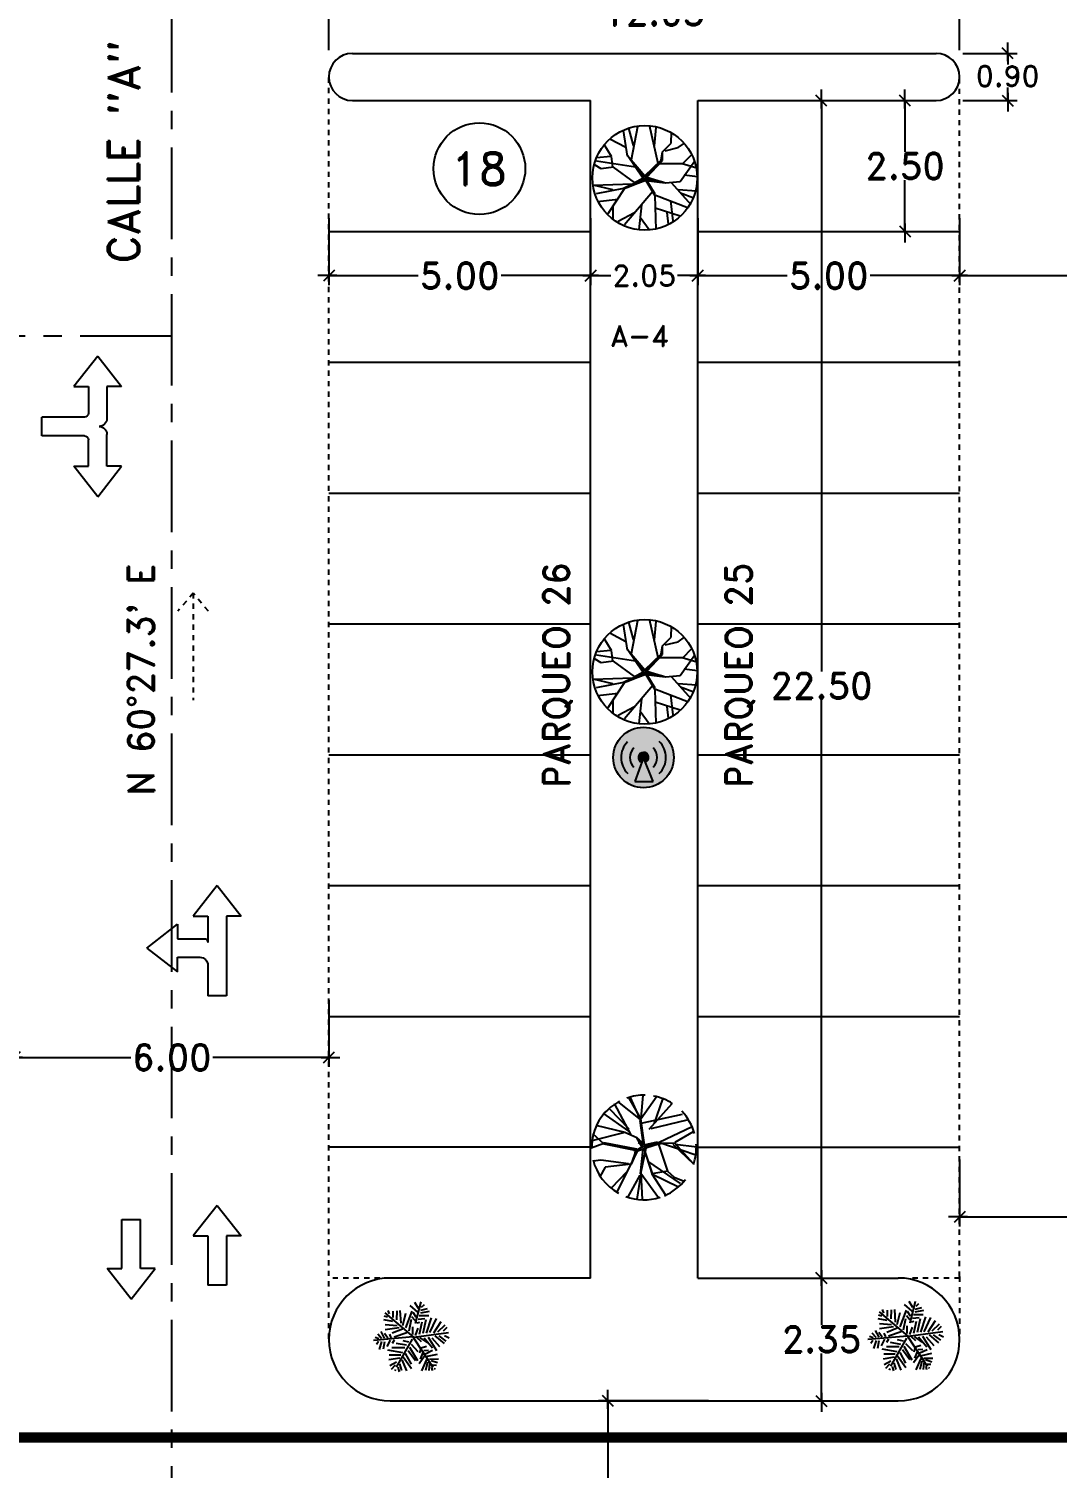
# Model space of a CAD drawing. Header units: millimetres. Extents: x 1590 to 1932, y -48 to 167.
# Drawn here: x 1655 to 1674.65, y -1.97 to 25.54 of the extents above; entities that cross this region are included whole.
import ezdxf
from ezdxf.enums import TextEntityAlignment as Align

# ---------------------------------------------------------------- set-up
doc = ezdxf.new("R2010")
doc.units = ezdxf.units.MM
doc.header["$LTSCALE"] = 0.1
doc.header["$MEASUREMENT"] = 0
doc.header["$PDMODE"] = 35
doc.header["$PDSIZE"] = 0.75
doc.linetypes.add('CENTERX2', pattern=[4, 2.5, -0.5, 0.5, -0.5])
doc.linetypes.add('DASHED', pattern=[0.75, 0.5, -0.25])
doc.layers.get('0').update_dxf_attribs({"linetype": 'CONTINUOUS'})
doc.layers.get('DEFPOINTS').update_dxf_attribs({"linetype": 'CONTINUOUS'})
for name, color, linetype in [('_KTI_CONTROL', 7, 'CONTINUOUS'), ('A-FURN-PLNT', 1, 'CONTINUOUS'), ('ACCESSP01', 7, 'CONTINUOUS'), ('ACCESSP02', 7, 'CONTINUOUS'), ('CableadoSWACCESO', 26, 'CONTINUOUS'), ('CALLES', 3, 'CONTINUOUS'), ('CUADRO1', 3, 'CONTINUOUS'), ('L-SITE-TREE', 6, 'CONTINUOUS'), ('P-FIXT', 1, 'CONTINUOUS'), ('PARED', 4, 'CONTINUOUS'), ('PAREDES', 3, 'CONTINUOUS'), ('TEXT', 3, 'CONTINUOUS')]:
    doc.layers.add(name, color=color, linetype=linetype)
doc.styles.add('ATT', font='txt')
doc.styles.add('ROMAND', font='romand.shx')
doc.dimstyles.new('URBA', dxfattribs={"dimtxt": 20, "dimasz": 0.5, "dimexe": 1.25, "dimexo": 0.63, "dimgap": 0.63, "dimtad": 0, "dimtih": 1, "dimtoh": 1, "dimzin": 1, "dimdsep": 46, "dimtxsty": 'ROMAND', "dimcen": 2.5, "dimclrd": 1, "dimclre": 1, "dimclrt": 3, "dimadec": 0, "dimazin": 0, "dimtfac": 1, "dimtmove": 0, "dimatfit": 3, "dimfxl": 1, "dimtvp": 1, "dimtolj": 1, "dimtzin": 1, "dimarcsym": 0})

# ---------------------------------------------------------------- blocks, each defined once
blk = doc.blocks.new('02PTRX01')
at = {"color": 0, "linetype": 'ByBlock'}
for p, q in [((-0.123, 0.12), (-0.282, 0.42)), ((-0.034, 0.268), (-0.249, 0.441)), ((-0.031, 0.277), (-0.143, 0.473)), ((-0.04, 0.281), (-0.131, 0.484)), ((-0.03, 0.275), (0.122, 0.489)), ((-0.027, 0.285), (-0.007, 0.496)), ((0.048, 0.174), (0.269, 0.422)), ((0.101, 0.234), (0.179, 0.461)), ((-0.145, 0.157), (-0.39, 0.327)), ((-0.143, 0.175), (-0.331, 0.368)), ((0.004, 0.027), (-0.03, 0.275)), ((-0.026, 0.234), (0.369, 0.317)), ((-0.183, 0.142), (-0.499, 0.063)), ((-0.181, 0.143), (-0.458, 0.211)), ((-0.069, 0.094), (-0.183, 0.142)), ((-0.006, 0.026), (-0.038, 0.259)), ((0.067, 0.181), (0.413, 0.263)), ((0.145, 0.051), (0.459, 0.201)), ((0.296, 0.051), (0.474, 0.152)), ((-0.383, 0.038), (-0.505, -0.005)), ((-0.381, 0.033), (-0.489, 0.132)), ((-0.068, -0.016), (-0.383, 0.044)), ((-0.08, -0.028), (-0.381, 0.033)), ((-0.019, 0.002), (-0.077, -0.027)), ((-0.019, 0.002), (-0.069, 0.094)), ((0.004, 0.027), (-0.066, 0.093)), ((-0.052, 0.08), (-0.005, 0.002)), ((-0.002, 0.021), (-0.052, 0.08)), ((-0.003, 0.005), (-0.052, 0.049)), ((0.164, 0.039), (-0.003, 0.005)), ((0.127, 0.052), (-0.002, 0.021)), ((0.003, -0.008), (0.018, 0.008)), ((0.004, 0.027), (0.145, 0.051)), ((0.14, 0.032), (0.016, -0.007)), ((0.018, 0.008), (0.164, 0.039)), ((0.14, 0.032), (0.225, -0.226)), ((0.15, 0.044), (0.293, 0.042)), ((0.152, 0.048), (0.486, -0.068)), ((0.275, 0.032), (0.474, -0.155)), ((0.474, -0.155), (0.293, 0.042)), ((0.297, 0.031), (0.506, 0.007)), ((-0.413, -0.12), (-0.485, -0.131)), ((-0.149, -0.157), (-0.413, -0.12)), ((-0.064, -0.036), (-0.262, -0.432)), ((-0.077, -0.027), (-0.123, -0.158)), ((-0.07, -0.037), (-0.123, -0.158)), ((-0.095, -0.043), (-0.003, -0.008)), ((-0.009, -0.016), (-0.07, -0.037)), ((0.016, -0.007), (-0.032, -0.251)), ((-0.032, -0.251), (-0.009, -0.016)), ((-0.003, -0.008), (0.08, -0.257)), ((0.08, -0.257), (0.003, -0.008)), ((0.033, -0.132), (0.346, -0.345)), ((-0.372, -0.188), (-0.421, -0.28)), ((-0.123, -0.158), (-0.372, -0.188)), ((-0.166, -0.235), (-0.309, -0.386)), ((-0.041, -0.265), (-0.155, -0.47)), ((-0.034, -0.27), (-0.069, -0.494)), ((-0.03, -0.245), (0.137, -0.477)), ((-0.03, -0.247), (-0.016, -0.496)), ((0.228, -0.227), (0.074, -0.253)), ((0.074, -0.253), (0.21, -0.457)), ((0.08, -0.256), (0.331, -0.376)), ((0.225, -0.226), (0.287, -0.283)), ((0.287, -0.283), (0.375, -0.318))]:
    blk.add_line(p, q, dxfattribs=at)
for start, end in [(117.8667, 180.7636), (88.6766, 109.1318), (56.9006, 79.3688), (15.425, 43.7388), (340.9435, 3.7139), (193.5797, 240.7292), (292.8624, 322.3567), (249.5801, 287.9773)]:
    blk.add_arc((0, 0), 0.5, start, end, dxfattribs=at)
blk = doc.blocks.new('02PTRX02')
at = {"color": 0, "linetype": 'ByBlock'}
for p, q in [((-0.165, 0.209), (-0.203, 0.453)), ((-0.109, 0.31), (-0.154, 0.474)), ((-0.126, 0.175), (-0.067, 0.491)), ((0.126, 0.138), (0.045, 0.503)), ((0.091, 0.306), (0.108, 0.482)), ((0.252, 0.332), (0.256, 0.436)), ((-0.319, 0.205), (-0.389, 0.318)), ((-0.182, 0.289), (-0.333, 0.369)), ((0.168, 0.249), (0.252, 0.332)), ((0.193, 0.26), (0.319, 0.289)), ((0.319, 0.289), (0.378, 0.331)), ((-0.326, 0.205), (-0.462, 0.192)), ((-0.088, 0.104), (-0.462, 0.159)), ((-0.305, 0.104), (-0.319, 0.205)), ((-0.018, -0.001), (-0.165, 0.213)), ((-0.165, 0.213), (0.001, 0.019)), ((-0.116, 0.148), (-0.006, 0.006)), ((-0.001, 0.009), (-0.116, 0.148)), ((0.151, 0.157), (-0.001, 0.009)), ((0.001, 0.019), (0.157, 0.171)), ((0.005, 0), (0.151, 0.157)), ((0.018, 0.007), (0.168, 0.165)), ((0.143, 0.138), (0.357, 0.138)), ((0.157, 0.171), (0.168, 0.249)), ((0.168, 0.165), (0.168, 0.249)), ((0.336, -0.035), (0.476, 0.163)), ((0.357, 0.138), (0.497, 0.096)), ((0.361, 0.133), (0.452, 0.226)), ((-0.417, 0.087), (-0.476, 0.121)), ((-0.301, 0.104), (-0.417, 0.087)), ((-0.098, -0.045), (-0.301, 0.104)), ((-0.006, 0.006), (-0.013, -0.015)), ((0.018, 0.007), (0.196, -0.047)), ((0.375, 0.028), (0.504, 0.012)), ((-0.494, -0.068), (-0.119, -0.057)), ((-0.305, -0.115), (-0.494, -0.068)), ((-0.203, -0.102), (-0.466, -0.152)), ((-0.195, -0.102), (-0.354, -0.342)), ((-0.203, -0.098), (-0.119, -0.057)), ((0.008, -0.026), (-0.195, -0.102)), ((0.073, -0.134), (-0.193, -0.447)), ((-0.179, -0.095), (0.011, -0.018)), ((-0.116, -0.063), (0.005, -0.003)), ((-0.013, -0.015), (-0.116, -0.063)), ((-0.098, -0.045), (-0.018, -0.001)), ((0.174, -0.042), (0.005, 0)), ((0.005, -0.003), (0.068, -0.021)), ((0.008, -0.026), (0.193, -0.047)), ((0.008, -0.026), (0.094, -0.169)), ((0.011, -0.018), (0.174, -0.042)), ((0.017, -0.021), (0.094, -0.152)), ((0.196, -0.047), (0.336, -0.035)), ((0.256, -0.047), (0.438, -0.253)), ((0.319, -0.11), (0.494, -0.123)), ((-0.256, -0.207), (-0.452, -0.228)), ((-0.305, -0.27), (-0.305, -0.392)), ((-0.033, -0.258), (-0.056, -0.497)), ((0.094, -0.161), (0.417, -0.287)), ((0.094, -0.169), (0.105, -0.493)), ((0.245, -0.22), (0.266, -0.409)), ((0.34, -0.144), (0.459, -0.186)), ((-0.098, -0.333), (-0.256, -0.417)), ((-0.044, -0.376), (0.042, -0.493)), ((0.098, -0.287), (0.336, -0.363)), ((0.21, -0.329), (0.224, -0.442))]:
    blk.add_line(p, q, dxfattribs=at)
blk.add_circle((0, 0), 0.5, dxfattribs=at)
blk = doc.blocks.new('UTP1$0$DIMBLOCK')
at = {"color": 1}
blk.add_line((-7.5, 0), (10.5, 0), dxfattribs=at)
at = {"color": 4}
blk.add_line((-5.25, -5.25), (5.25, 5.25), dxfattribs=at)
blk = doc.blocks.new('*D70')
at = {"color": 1, "linetype": 'Continuous', "lineweight": -2, "transparency": 16777216}
for p, q in [((1670.76, 24.165), (1671.92, 24.165)), ((1671.74, 24.145), (1671.74, 23.185)), ((1671.74, 21.685), (1671.74, 22.645)), ((1670.76, 21.665), (1671.92, 21.665))]:
    blk.add_line(p, q, dxfattribs=at)
at = {"layer": 'DEFPOINTS', "color": 0, "linetype": 'Continuous', "transparency": 16777216}
for p in [(1670.697, 24.165), (1671.74, 24.165), (1670.697, 21.665)]:
    blk.add_point(p, dxfattribs=at)
at = {"color": 1, "linetype": 'Continuous', "lineweight": -2, "transparency": 16777216, "xscale": 0.02, "yscale": 0.02, "zscale": 0.02}
for p, rotation in [((1671.74, 24.165), 90), ((1671.74, 21.665), 270)]:
    blk.add_blockref('UTP1$0$DIMBLOCK', p, dxfattribs=dict(at, rotation=rotation))
at = {"color": 3, "linetype": 'Continuous', "transparency": 16777216, "insert": (1671.74, 22.915), "char_height": 0.5, "attachment_point": 5, "style": 'ROMAND'}
blk.add_mtext('\\A1;2.50', dxfattribs=at)
blk = doc.blocks.new('*D71')
at = {"color": 1, "linetype": 'Continuous', "lineweight": -2, "transparency": 16777216}
for p, q in [((1672.783, 21.914), (1672.783, 20.639)), ((1678.783, 21.914), (1678.783, 20.639)), ((1672.803, 20.819), (1675.001, 20.819)), ((1678.763, 20.819), (1676.565, 20.819))]:
    blk.add_line(p, q, dxfattribs=at)
at = {"layer": 'DEFPOINTS', "color": 0, "linetype": 'Continuous', "transparency": 16777216}
for p in [(1672.783, 21.977), (1678.783, 21.977), (1672.783, 20.819)]:
    blk.add_point(p, dxfattribs=at)
at = {"color": 1, "linetype": 'Continuous', "lineweight": -2, "transparency": 16777216, "xscale": 0.02, "yscale": 0.02, "zscale": 0.02, "rotation": 180}
blk.add_blockref('UTP1$0$DIMBLOCK', (1672.783, 20.819), dxfattribs=at)
at = {"color": 1, "linetype": 'Continuous', "lineweight": -2, "transparency": 16777216, "xscale": 0.02, "yscale": 0.02, "zscale": 0.02}
blk.add_blockref('UTP1$0$DIMBLOCK', (1678.783, 20.819), dxfattribs=at)
at = {"color": 3, "linetype": 'Continuous', "transparency": 16777216, "insert": (1675.783, 20.819), "char_height": 0.5, "attachment_point": 5, "style": 'ROMAND'}
blk.add_mtext('\\A1;6.00', dxfattribs=at)
blk = doc.blocks.new('*D68')
at = {"color": 1, "linetype": 'Continuous', "lineweight": -2, "transparency": 16777216}
for p, q in [((1660.736, 21.914), (1660.736, 20.639)), ((1665.736, 21.914), (1665.736, 20.639)), ((1660.756, 20.819), (1662.442, 20.819)), ((1665.716, 20.819), (1664.03, 20.819))]:
    blk.add_line(p, q, dxfattribs=at)
at = {"layer": 'DEFPOINTS', "color": 0, "linetype": 'Continuous', "transparency": 16777216}
for p in [(1660.736, 21.977), (1665.736, 21.977), (1660.736, 20.819)]:
    blk.add_point(p, dxfattribs=at)
at = {"color": 1, "linetype": 'Continuous', "lineweight": -2, "transparency": 16777216, "xscale": 0.02, "yscale": 0.02, "zscale": 0.02, "rotation": 180}
blk.add_blockref('UTP1$0$DIMBLOCK', (1660.736, 20.819), dxfattribs=at)
at = {"color": 1, "linetype": 'Continuous', "lineweight": -2, "transparency": 16777216, "xscale": 0.02, "yscale": 0.02, "zscale": 0.02}
blk.add_blockref('UTP1$0$DIMBLOCK', (1665.736, 20.819), dxfattribs=at)
at = {"color": 3, "linetype": 'Continuous', "transparency": 16777216, "insert": (1663.236, 20.819), "char_height": 0.5, "attachment_point": 5, "style": 'ROMAND'}
blk.add_mtext('\\A1;5.00', dxfattribs=at)
blk = doc.blocks.new('*D69')
at = {"color": 1, "linetype": 'Continuous', "transparency": 16777216}
for p, q in [((1665.736, 21.914), (1665.736, 20.639)), ((1667.783, 21.914), (1667.783, 20.639)), ((1665.756, 20.819), (1666.12, 20.819)), ((1667.763, 20.819), (1667.398, 20.819))]:
    blk.add_line(p, q, dxfattribs=at)
at = {"layer": 'DEFPOINTS', "color": 0, "linetype": 'Continuous', "transparency": 16777216}
for p in [(1665.736, 21.977), (1667.783, 21.977), (1667.783, 20.819)]:
    blk.add_point(p, dxfattribs=at)
at = {"color": 1, "linetype": 'Continuous', "transparency": 16777216, "xscale": 0.02, "yscale": 0.02, "zscale": 0.02, "rotation": 180}
blk.add_blockref('UTP1$0$DIMBLOCK', (1665.736, 20.819), dxfattribs=at)
at = {"color": 1, "linetype": 'Continuous', "transparency": 16777216, "xscale": 0.02, "yscale": 0.02, "zscale": 0.02}
blk.add_blockref('UTP1$0$DIMBLOCK', (1667.783, 20.819), dxfattribs=at)
at = {"color": 2, "linetype": 'Continuous', "transparency": 16777216, "insert": (1666.759, 20.819), "char_height": 0.4, "attachment_point": 5, "style": 'ROMAND'}
blk.add_mtext('\\A1;2.05', dxfattribs=at)
blk = doc.blocks.new('*D67')
at = {"color": 1, "linetype": 'Continuous', "lineweight": -2, "transparency": 16777216}
for p, q in [((1667.783, 21.914), (1667.783, 20.639)), ((1672.783, 21.914), (1672.783, 20.639)), ((1667.803, 20.819), (1669.489, 20.819)), ((1672.763, 20.819), (1671.077, 20.819))]:
    blk.add_line(p, q, dxfattribs=at)
at = {"layer": 'DEFPOINTS', "color": 0, "linetype": 'Continuous', "transparency": 16777216}
for p in [(1667.783, 21.977), (1672.783, 21.977), (1667.783, 20.819)]:
    blk.add_point(p, dxfattribs=at)
at = {"color": 1, "linetype": 'Continuous', "lineweight": -2, "transparency": 16777216, "xscale": 0.02, "yscale": 0.02, "zscale": 0.02, "rotation": 180}
blk.add_blockref('UTP1$0$DIMBLOCK', (1667.783, 20.819), dxfattribs=at)
at = {"color": 1, "linetype": 'Continuous', "lineweight": -2, "transparency": 16777216, "xscale": 0.02, "yscale": 0.02, "zscale": 0.02}
blk.add_blockref('UTP1$0$DIMBLOCK', (1672.783, 20.819), dxfattribs=at)
at = {"color": 3, "linetype": 'Continuous', "transparency": 16777216, "insert": (1670.283, 20.819), "char_height": 0.5, "attachment_point": 5, "style": 'ROMAND'}
blk.add_mtext('\\A1;5.00', dxfattribs=at)
blk = doc.blocks.new('12PPLT13')
at = {"color": 0, "linetype": 'ByBlock'}
for p, q in [((-0.313, 0.348), (-0.334, 0.395)), ((-0.154, 0.223), (-0.166, 0.397)), ((0.072, 0.374), (-0.032, 0.463)), ((0.082, 0.423), (0.032, 0.506)), ((0.043, 0.216), (0.118, 0.512)), ((0.114, 0.402), (0.206, 0.423)), ((0.125, 0.441), (0.165, 0.477)), ((-0.269, 0.244), (-0.391, 0.267)), ((-0.34, 0.304), (-0.387, 0.319)), ((-0.209, 0.188), (-0.374, 0.2)), ((0.018, 0.032), (-0.372, 0.365)), ((-0.264, 0.301), (-0.264, 0.385)), ((-0.213, 0.267), (-0.209, 0.393)), ((-0.13, 0.192), (-0.091, 0.357)), ((-0.091, 0.16), (-0.004, 0.385)), ((-0.044, 0.117), (-0.012, 0.275)), ((0.039, 0.256), (-0.007, 0.309)), ((0.05, 0.305), (0.011, 0.37)), ((0.064, 0.226), (0.1, 0.238)), ((0.078, 0.277), (0.167, 0.287)), ((0.092, 0.327), (0.224, 0.327)), ((0.095, 0.074), (0.13, 0.239)), ((0.114, 0.362), (0.232, 0.388)), ((0.145, 0.085), (0.185, 0.271)), ((0.189, 0.085), (0.26, 0.294)), ((0.236, 0.093), (0.327, 0.286)), ((0.292, 0.089), (0.393, 0.247)), ((0.346, 0.104), (0.445, 0.2)), ((0.007, 0.034), (-0.532, -0.012)), ((-0.461, 0.009), (-0.508, 0.027)), ((-0.421, 0.013), (-0.475, 0.073)), ((-0.38, 0.017), (-0.429, 0.11)), ((-0.335, 0.019), (-0.382, 0.08)), ((-0.181, 0.16), (-0.372, 0.13)), ((-0.289, 0.021), (-0.311, 0.073)), ((-0.134, 0.14), (-0.275, 0.084)), ((-0.079, 0.089), (-0.252, 0.031)), ((-0.006, 0.006), (-0.224, -0.376)), ((0.003, 0.07), (0.003, 0.172)), ((0.007, 0.034), (0.279, -0.377)), ((0.018, 0.032), (0.492, 0.097)), ((0.039, 0.054), (0.078, 0.153)), ((0.055, 0.031), (0.118, -0.029)), ((0.098, 0.026), (0.204, -0.048)), ((0.161, 0.022), (0.271, -0.115)), ((0.213, 0.031), (0.327, -0.151)), ((0.264, 0.022), (0.367, -0.096)), ((0.303, 0.05), (0.433, -0.057)), ((0.361, 0.05), (0.457, -0.021)), ((0.421, 0.117), (0.472, 0.168)), ((0.436, 0.054), (0.5, 0.022)), ((-0.464, -0.026), (-0.49, -0.07)), ((-0.421, -0.026), (-0.454, -0.137)), ((-0.382, -0.03), (-0.4, -0.134)), ((-0.306, -0.009), (-0.35, -0.098)), ((-0.13, -0.183), (-0.335, -0.147)), ((-0.106, -0.115), (-0.28, -0.115)), ((-0.252, -0.011), (-0.278, -0.054)), ((-0.083, -0.08), (-0.224, -0.053)), ((-0.048, -0.037), (-0.126, -0.017)), ((-0.098, -0.19), (-0.02, -0.336)), ((-0.059, -0.151), (0.039, -0.286)), ((-0.04, -0.104), (0.067, -0.289)), ((-0.019, -0.066), (0.075, -0.164)), ((0.109, -0.131), (0.095, -0.185)), ((0.139, -0.18), (0.104, -0.269)), ((0.12, -0.114), (0.189, -0.092)), ((0.153, -0.15), (0.217, -0.147)), ((0.178, -0.194), (0.275, -0.148)), ((-0.173, -0.254), (-0.323, -0.28)), ((-0.158, -0.214), (-0.316, -0.214)), ((-0.217, -0.308), (-0.308, -0.359)), ((-0.237, -0.352), (-0.292, -0.411)), ((-0.201, -0.38), (-0.181, -0.443)), ((-0.177, -0.333), (-0.151, -0.423)), ((-0.145, -0.277), (-0.083, -0.43)), ((-0.126, -0.237), (-0.012, -0.395)), ((0.165, -0.23), (0.092, -0.334)), ((0.189, -0.273), (0.121, -0.427)), ((0.206, -0.308), (0.178, -0.423)), ((0.206, -0.23), (0.342, -0.202)), ((0.232, -0.33), (0.222, -0.423)), ((0.232, -0.269), (0.356, -0.266)), ((0.253, -0.287), (0.342, -0.316)), ((0.261, -0.377), (0.267, -0.423)), ((0.275, -0.348), (0.328, -0.352)), ((-0.233, -0.408), (-0.241, -0.43)), ((0.293, -0.395), (0.311, -0.401))]:
    blk.add_line(p, q, dxfattribs=at)
at = {"color": 0, "linetype": 'ByBlock', "style": 'ATT'}
for tag, p, flags in [('ITEM', (-1, -3.25), 3), ('ROOM_NUMBER', (-1, -4.583), 1)]:
    blk.add_attdef(tag, p, '', height=1, dxfattribs=dict(at, flags=flags))
blk = doc.blocks.new('*D92')
at = {"color": 1, "linetype": 'Continuous', "transparency": 16777216}
for p, q in [((1672.846, 25.065), (1673.882, 25.065)), ((1673.702, 25.045), (1673.702, 24.851)), ((1673.702, 24.185), (1673.702, 24.411)), ((1672.846, 24.165), (1673.882, 24.165))]:
    blk.add_line(p, q, dxfattribs=at)
at = {"layer": 'DEFPOINTS', "color": 0, "linetype": 'Continuous', "transparency": 16777216}
for p in [(1672.783, 25.065), (1673.702, 25.065), (1672.783, 24.165)]:
    blk.add_point(p, dxfattribs=at)
at = {"color": 1, "linetype": 'Continuous', "transparency": 16777216, "xscale": 0.02, "yscale": 0.02, "zscale": 0.02}
for p, rotation in [((1673.702, 25.065), 90), ((1673.702, 24.165), 270)]:
    blk.add_blockref('UTP1$0$DIMBLOCK', p, dxfattribs=dict(at, rotation=rotation))
at = {"color": 2, "linetype": 'Continuous', "transparency": 16777216, "insert": (1673.702, 24.631), "char_height": 0.4, "attachment_point": 5, "style": 'ROMAND'}
blk.add_mtext('\\A1;0.90', dxfattribs=at)
blk = doc.blocks.new('*D139')
at = {"layer": 'CALLES', "color": 1, "linetype": 'Continuous', "transparency": 16777216}
for p, q in [((1660.736, 25.128), (1660.736, 26.031)), ((1672.783, 25.128), (1672.783, 26.031)), ((1660.756, 25.851), (1665.952, 25.851)), ((1672.763, 25.851), (1667.944, 25.851))]:
    blk.add_line(p, q, dxfattribs=at)
at = {"layer": 'DEFPOINTS', "color": 0, "linetype": 'Continuous', "transparency": 16777216}
for p in [(1672.783, 25.851), (1660.736, 25.065), (1672.783, 25.065)]:
    blk.add_point(p, dxfattribs=at)
at = {"layer": 'CALLES', "color": 1, "linetype": 'Continuous', "transparency": 16777216, "xscale": 0.02, "yscale": 0.02, "zscale": 0.02, "rotation": 180}
blk.add_blockref('UTP1$0$DIMBLOCK', (1660.736, 25.851), dxfattribs=at)
at = {"layer": 'CALLES', "color": 1, "linetype": 'Continuous', "transparency": 16777216, "xscale": 0.02, "yscale": 0.02, "zscale": 0.02}
blk.add_blockref('UTP1$0$DIMBLOCK', (1672.783, 25.851), dxfattribs=at)
at = {"layer": 'CALLES', "color": 3, "linetype": 'Continuous', "transparency": 16777216, "insert": (1666.948, 25.851), "char_height": 0.5, "attachment_point": 5, "style": 'ROMAND'}
blk.add_mtext('\\A1;12.05', dxfattribs=at)
blk = doc.blocks.new('*D147')
at = {"layer": 'CALLES', "color": 1, "linetype": 'Continuous', "transparency": 16777216}
for p, q in [((1667.987, -0.682), (1665.886, -0.682)), ((1666.066, -0.702), (1666.066, -3.189)), ((1666.066, -6.662), (1666.066, -3.729)), ((1667.987, -6.682), (1665.886, -6.682))]:
    blk.add_line(p, q, dxfattribs=at)
at = {"layer": 'DEFPOINTS', "color": 0, "linetype": 'Continuous', "transparency": 16777216}
for p in [(1666.066, -0.682), (1668.05, -0.682), (1668.05, -6.682)]:
    blk.add_point(p, dxfattribs=at)
at = {"layer": 'CALLES', "color": 1, "linetype": 'Continuous', "transparency": 16777216, "xscale": 0.02, "yscale": 0.02, "zscale": 0.02}
for p, rotation in [((1666.066, -0.682), 90), ((1666.066, -6.682), 270)]:
    blk.add_blockref('UTP1$0$DIMBLOCK', p, dxfattribs=dict(at, rotation=rotation))
at = {"layer": 'CALLES', "color": 3, "linetype": 'Continuous', "transparency": 16777216, "insert": (1666.066, -3.459), "char_height": 0.5, "attachment_point": 5, "style": 'ROMAND'}
blk.add_mtext('\\A1;6.00', dxfattribs=at)
blk = doc.blocks.new('*D151')
at = {"layer": 'CALLES', "color": 1, "linetype": 'Continuous', "transparency": 16777216}
for p, q in [((1667.846, 1.665), (1670.325, 1.665)), ((1670.145, 1.645), (1670.145, 0.762)), ((1670.145, -0.662), (1670.145, 0.222)), ((1667.846, -0.682), (1670.325, -0.682))]:
    blk.add_line(p, q, dxfattribs=at)
at = {"layer": 'DEFPOINTS', "color": 0, "linetype": 'Continuous', "transparency": 16777216}
for p in [(1667.783, 1.665), (1667.783, -0.682), (1670.145, -0.682)]:
    blk.add_point(p, dxfattribs=at)
at = {"layer": 'CALLES', "color": 1, "linetype": 'Continuous', "transparency": 16777216, "xscale": 0.02, "yscale": 0.02, "zscale": 0.02}
for p, rotation in [((1670.145, 1.665), 90), ((1670.145, -0.682), 270)]:
    blk.add_blockref('UTP1$0$DIMBLOCK', p, dxfattribs=dict(at, rotation=rotation))
at = {"layer": 'CALLES', "color": 3, "linetype": 'Continuous', "transparency": 16777216, "insert": (1670.145, 0.492), "char_height": 0.5, "attachment_point": 5, "style": 'ROMAND'}
blk.add_mtext('\\A1;2.35', dxfattribs=at)
blk = doc.blocks.new('*D152')
at = {"layer": 'CALLES', "color": 1, "linetype": 'Continuous', "transparency": 16777216}
for p, q in [((1667.846, 24.165), (1670.325, 24.165)), ((1670.145, 24.145), (1670.145, 13.252)), ((1670.145, 1.685), (1670.145, 12.712)), ((1667.846, 1.665), (1670.325, 1.665))]:
    blk.add_line(p, q, dxfattribs=at)
at = {"layer": 'DEFPOINTS', "color": 0, "linetype": 'Continuous', "transparency": 16777216}
for p in [(1667.783, 24.165), (1667.783, 1.665), (1670.145, 1.665)]:
    blk.add_point(p, dxfattribs=at)
at = {"layer": 'CALLES', "color": 1, "linetype": 'Continuous', "transparency": 16777216, "xscale": 0.02, "yscale": 0.02, "zscale": 0.02}
for p, rotation in [((1670.145, 24.165), 90), ((1670.145, 1.665), 270)]:
    blk.add_blockref('UTP1$0$DIMBLOCK', p, dxfattribs=dict(at, rotation=rotation))
at = {"layer": 'CALLES', "color": 3, "linetype": 'Continuous', "transparency": 16777216, "insert": (1670.145, 12.982), "char_height": 0.5, "attachment_point": 5, "style": 'ROMAND'}
blk.add_mtext('\\A1;22.50', dxfattribs=at)
blk = doc.blocks.new('*D153')
at = {"color": 1, "linetype": 'Continuous', "lineweight": -2, "transparency": 16777216}
for p, q in [((1654.736, 6.974), (1654.736, 5.699)), ((1660.736, 6.974), (1660.736, 5.699)), ((1654.756, 5.879), (1656.954, 5.879)), ((1660.716, 5.879), (1658.518, 5.879))]:
    blk.add_line(p, q, dxfattribs=at)
at = {"layer": 'DEFPOINTS', "color": 0, "linetype": 'Continuous', "transparency": 16777216}
for p in [(1654.736, 7.036), (1660.736, 7.036), (1654.736, 5.879)]:
    blk.add_point(p, dxfattribs=at)
at = {"color": 1, "linetype": 'Continuous', "lineweight": -2, "transparency": 16777216, "xscale": 0.02, "yscale": 0.02, "zscale": 0.02, "rotation": 180}
blk.add_blockref('UTP1$0$DIMBLOCK', (1654.736, 5.879), dxfattribs=at)
at = {"color": 1, "linetype": 'Continuous', "lineweight": -2, "transparency": 16777216, "xscale": 0.02, "yscale": 0.02, "zscale": 0.02}
blk.add_blockref('UTP1$0$DIMBLOCK', (1660.736, 5.879), dxfattribs=at)
at = {"color": 3, "linetype": 'Continuous', "transparency": 16777216, "insert": (1657.736, 5.879), "char_height": 0.5, "attachment_point": 5, "style": 'ROMAND'}
blk.add_mtext('\\A1;6.00', dxfattribs=at)
blk = doc.blocks.new('*D156')
at = {"color": 1, "linetype": 'Continuous', "lineweight": -2, "transparency": 16777216}
for p, q in [((1672.783, 3.927), (1672.783, 2.652)), ((1678.783, 3.927), (1678.783, 2.652)), ((1672.803, 2.832), (1675.001, 2.832)), ((1678.763, 2.832), (1676.565, 2.832))]:
    blk.add_line(p, q, dxfattribs=at)
at = {"layer": 'DEFPOINTS', "color": 0, "linetype": 'Continuous', "transparency": 16777216}
for p in [(1672.783, 3.989), (1678.783, 3.989), (1672.783, 2.832)]:
    blk.add_point(p, dxfattribs=at)
at = {"color": 1, "linetype": 'Continuous', "lineweight": -2, "transparency": 16777216, "xscale": 0.02, "yscale": 0.02, "zscale": 0.02, "rotation": 180}
blk.add_blockref('UTP1$0$DIMBLOCK', (1672.783, 2.832), dxfattribs=at)
at = {"color": 1, "linetype": 'Continuous', "lineweight": -2, "transparency": 16777216, "xscale": 0.02, "yscale": 0.02, "zscale": 0.02}
blk.add_blockref('UTP1$0$DIMBLOCK', (1678.783, 2.832), dxfattribs=at)
at = {"color": 3, "linetype": 'Continuous', "transparency": 16777216, "insert": (1675.783, 2.832), "char_height": 0.5, "attachment_point": 5, "style": 'ROMAND'}
blk.add_mtext('\\A1;6.00', dxfattribs=at)
blk = doc.blocks.new('15PTOI01')
at = {"color": 0, "linetype": 'ByBlock'}
for p, q in [((0, -8.5), (0, 8.5)), ((2, 10.5), (6, 10.5)), ((8, 8.5), (8, -8.5)), ((9.5, 4.375), (9.5, -4.375)), ((11.25, 4.375), (9.5, 4.375)), ((6, -10.5), (2, -10.5)), ((11.25, -4.375), (9.5, -4.375))]:
    blk.add_line(p, q, dxfattribs=at)
for centre, radius, start, end in [((2, 8.5), 2, 90, 180), ((6, 8.5), 2, 0, 90), ((17.766404, -2.827313), 9.712715, 75.184599, 132.137709), ((13.6875, -12.03125), 19.717859, 49.950272, 70.559965), ((23.458333, 0), 4.229167, 313.602819, 46.397181), ((2, -8.5), 2, 180, 270), ((6, -8.5), 2, 270, 0), ((17.766404, 2.827313), 9.712715, 227.862291, 284.815401), ((13.6875, 12.03125), 19.717859, 289.440035, 310.049728)]:
    blk.add_arc(centre, radius, start, end, dxfattribs=at)
at = {"color": 0, "linetype": 'ByBlock', "style": 'ATT'}
for tag, p, flags in [('ITEM', (0, -23), 3), ('ROOM_NUMBER', (0, -32), 1)]:
    blk.add_attdef(tag, p, '', height=6, dxfattribs=dict(at, flags=flags))
blk = doc.blocks.new('ss1')
at = {"layer": '_KTI_CONTROL', "color": 1}
for points in [[(0.141, 0.122, 0), (0.141, 0.122, 0), (0.141, 0.122, 0), (0.141, 0.122, 0), (0.141, 0.122, 0)], [(0.141, 0.122, 0), (0.141, 0.122, 0), (0.141, 0.122, 0), (0.141, 0.122, 0), (0.141, 0.122, 0), (0.141, 0.122, 0), (0.141, 0.122, 0), (0.141, 0.122, 0), (0.141, 0.122, 0), (0.141, 0.122, 0), (0.141, 0.122, 0)]]:
    blk.add_polyline3d(points, dxfattribs=at)
at = {"layer": '_KTI_CONTROL'}
for points in [[(0.141, 0.122, 0), (0.141, 0.122, 0), (0.141, 0.122, 0), (0.141, 0.122, 0)], [(0.141, 0.122, 0), (0.141, 0.122, 0)]]:
    blk.add_polyline3d(points, dxfattribs=at)
at = {"layer": 'P-FIXT', "xscale": 0.0254, "yscale": 0.0254, "zscale": 0.0254}
blk.add_blockref('15PTOI01', (17.719, 12.528), dxfattribs=at)
blk = doc.blocks.new('6')
at = {"color": 3, "linetype": 'ByBlock'}
for p, q in [((0.452, 1.364), (-0.005, 0.78)), ((0.452, 1.364), (0.91, 0.78)), ((-0.005, 0.78), (0.275, 0.78)), ((0.275, 0.78), (0.275, 0.272)), ((0.63, 0.78), (0.63, 0.17)), ((0.91, 0.78), (0.63, 0.78)), ((0.198, 0.196), (-0.614, 0.196)), ((-0.614, 0.196), (-0.614, -0.16)), ((0.198, -0.16), (-0.614, -0.16)), ((0.275, -0.744), (0.275, -0.236)), ((0.63, -0.744), (0.63, -0.134)), ((0.452, -1.328), (-0.005, -0.744)), ((-0.005, -0.744), (0.275, -0.744)), ((0.452, -1.328), (0.91, -0.744)), ((0.91, -0.744), (0.63, -0.744))]:
    blk.add_line(p, q, dxfattribs=at)
for centre, radius, start, end in [((0.198, 0.272), 0.0762, 270, 0), ((0.478, 0.17), 0.152, 270, 0), ((0.478, -0.134), 0.152, 0, 90), ((0.198, -0.236), 0.0762, 360, 90)]:
    blk.add_arc(centre, radius, start, end, dxfattribs=at)
blk = doc.blocks.new('2')
at = {"color": 3, "linetype": 'ByBlock'}
for p, q in [((1.063, -0.026), (0.479, 0.431)), ((0.479, 0.431), (0.479, 0.152)), ((0.479, 0.152), (-0.461, 0.152)), ((-0.461, 0.152), (-0.461, -0.204)), ((0.479, -0.204), (-0.461, -0.204)), ((1.063, -0.026), (0.479, -0.483)), ((0.479, -0.483), (0.479, -0.204))]:
    blk.add_line(p, q, dxfattribs=at)
blk = doc.blocks.new('7')
at = {"color": 3, "linetype": 'ByBlock'}
for p, q in [((1.938, 0.055), (1.354, 0.512)), ((1.354, 0.512), (1.354, 0.233)), ((-0.17, 0.233), (-0.17, -0.123)), ((1.354, 0.233), (-0.17, 0.233)), ((1.938, 0.055), (1.354, -0.402)), ((0.414, -0.123), (-0.17, -0.123)), ((1.354, -0.123), (0.846, -0.123)), ((0.922, -0.707), (0.922, -0.199)), ((1.354, -0.402), (1.354, -0.123)), ((0.567, -0.707), (0.567, -0.275)), ((0.744, -1.291), (0.287, -0.707)), ((0.287, -0.707), (0.567, -0.707)), ((0.744, -1.291), (1.202, -0.707)), ((1.202, -0.707), (0.922, -0.707))]:
    blk.add_line(p, q, dxfattribs=at)
for centre, radius, start in [((0.414, -0.275), 0.152, 0), ((0.846, -0.199), 0.0762, 360)]:
    blk.add_arc(centre, radius, start, 90, dxfattribs=at)
blk = doc.blocks.new('PuntoAcceso01')
at = {"layer": 'ACCESSP01', "linetype": 'Continuous'}
h = blk.add_hatch(color=256, dxfattribs=at)
h.set_gradient(color1=(39, 118, 187), color2=(122, 175, 223))
h.paths.add_polyline_path([(-0.578, 0, 1), (0.578, 0, 1)])
h.paths.add_polyline_path([(0.036, -0.091), (0.182, -0.459), (-0.165, -0.459), (-0.033, -0.092, -5.478371)], flags=16)
h = blk.add_hatch(color=256, dxfattribs=at)
h.set_gradient(color1=(69, 84, 165), color2=(34, 52, 110))
h.paths.add_polyline_path([(-0.165, -0.459), (0.182, -0.459), (0, 0)])
h = blk.add_hatch(color=256, dxfattribs=at)
h.set_gradient(color1=(122, 175, 223), color2=(34, 52, 110))
h.paths.add_polyline_path([(-0.033, -0.092), (0, 0), (0.036, -0.091, 5.478371)])
at = {"layer": 'ACCESSP01', "color": 18, "linetype": 'Continuous', "true_color": 0x000000}
for p, q in [((0, 0), (-0.165, -0.459)), ((0, 0), (0, 0)), ((0.182, -0.459), (0, 0)), ((-0.165, -0.459), (0.182, -0.459))]:
    blk.add_line(p, q, dxfattribs=at)
blk.add_circle((0, 0), 0.578, dxfattribs=at)
for radius, start, end in [(0.429, 135.4577, 225.6092), (0.429, 314.4764, 45.6092), (0.261, 135.4577, 225.6092), (0.0979, 291.6132, 250.2346), (0.261, 314.4764, 45.6092)]:
    blk.add_arc((0, 0), radius, start, end, dxfattribs=at)

msp = doc.modelspace()

# ---------------------------------------------------------------- linework, layer by layer
at = {"color": 2, "linetype": 'Continuous'}
for p, q in [((1660.7358, 21.6654), (1665.7358, 21.6654)), ((1667.7831, 21.6654), (1672.7831, 21.6654)), ((1660.7358, 19.1654), (1665.7358, 19.1654)), ((1667.7831, 19.1654), (1672.7831, 19.1654)), ((1660.7358, 16.6654), (1665.7358, 16.6654)), ((1667.7831, 16.6654), (1672.7831, 16.6654)), ((1660.7358, 14.1654), (1665.7358, 14.1654)), ((1667.7831, 14.1654), (1672.7831, 14.1654)), ((1660.7358, 11.6654), (1665.7358, 11.6654)), ((1667.7831, 11.6654), (1672.7831, 11.6654)), ((1660.7358, 9.1654), (1665.7358, 9.1654)), ((1667.7831, 9.1654), (1672.7831, 9.1654)), ((1660.7358, 6.6654), (1665.7358, 6.6654)), ((1667.7831, 6.6654), (1672.7831, 6.6654)), ((1665.7358, 4.1654), (1660.7358, 4.1654)), ((1667.7831, 4.1654), (1672.7831, 4.1654))]:
    msp.add_line(p, q, dxfattribs=at)
msp.add_circle((1663.6116, 22.8631), 0.8758, dxfattribs=at)
at = {"layer": 'CableadoSWACCESO', "linetype": 'Continuous', "const_width": 0.2}
msp.add_lwpolyline([(1647.4711, -1.3822), (1685.9886, -1.3841), (1685.959, 54.6796), (1687.7623, 54.678)], dxfattribs=at)
at = {"layer": 'PARED', "color": 4}
for p, q in [((1661.1858, 25.0654), (1672.3331, 25.0654)), ((1661.1858, 24.1654), (1665.7358, 24.1654)), ((1665.7358, 1.6654), (1665.7358, 24.1654)), ((1667.7831, 1.6654), (1667.7831, 24.1654)), ((1667.7831, 24.1654), (1672.3331, 24.1654)), ((1660.7358, 3.8115), (1660.7358, 3.8114)), ((1665.7358, 1.6654), (1661.9097, 1.6654)), ((1667.7831, 1.6654), (1671.6092, 1.6654)), ((1661.9097, -0.6824), (1671.6092, -0.6824))]:
    msp.add_line(p, q, dxfattribs=at)
for centre, radius, start, end in [((1661.1858, 24.6154), 0.45, 90, 270), ((1672.3331, 24.6154), 0.45, 270, 90), ((1661.9097, 0.4915), 1.1739, 90, 270), ((1671.6092, 0.4915), 1.1739, 270, 90)]:
    msp.add_arc(centre, radius, start, end, dxfattribs=at)
at = {"layer": 'PAREDES', "color": 1, "linetype": 'CENTERX2', "ltscale": 7}
for p, q in [((1657.7358, -3.6824), (1657.7358, 59.5869)), ((1657.7358, 19.6654), (1631.7358, 19.6654))]:
    msp.add_line(p, q, dxfattribs=at)
at = {"layer": 'PAREDES', "color": 2, "linetype": 'DASHED'}
for p, q in [((1660.7358, 0.5045), (1660.7358, 24.6154)), ((1672.7831, 1.6915), (1672.7831, 24.6154)), ((1658.1437, 14.7511), (1657.8529, 14.4078)), ((1661.9097, 1.6654), (1660.7358, 1.6654)), ((1672.7831, 1.6654), (1671.7831, 1.6654)), ((1672.7831, 1.6915), (1672.7831, 0.5045))]:
    msp.add_line(p, q, dxfattribs=at)
msp.add_lwpolyline([(1658.4344, 14.4078), (1658.1437, 14.7511), (1658.1437, 12.7038)], dxfattribs=at)

# ---------------------------------------------------------------- block references
at = {"xscale": -1}
for name, p, rotation in [('6', (1655.8685, 17.9552), 180), ('7', (1658.5491, 7.2271), 270), ('2', (1658.6301, 1.9892), 269.9999999999981), ('2', (1656.9354, 2.3251), 89.99999999999815)]:
    msp.add_blockref(name, p, dxfattribs=dict(at, rotation=rotation))
at = {"color": 1, "linetype": 'Continuous', "rotation": 180}
msp.add_blockref('ss1', (1664.5549, 11.7169), dxfattribs=at)
at = {"color": 1, "linetype": 'Continuous', "xscale": -1}
msp.add_blockref('ss1', (1664.5549, -12.1853), dxfattribs=at)
at = {"layer": 'A-FURN-PLNT', "xscale": 1.400000000000091, "yscale": 1.400000000000091, "zscale": 1.400000000000091}
for p in [(1662.3333, 0.4908), (1671.7759, 0.509)]:
    msp.add_blockref('12PPLT13', p, dxfattribs=at)
at = {"layer": 'ACCESSP02', "linetype": 'Continuous'}
msp.add_blockref('PuntoAcceso01', (1666.7463, 11.6114), dxfattribs=at)
at = {"layer": 'L-SITE-TREE', "color": 1, "xscale": 2, "yscale": 2, "zscale": 2}
for name, p in [('02PTRX02', (1666.7717, 22.6865)), ('02PTRX02', (1666.7717, 13.2466)), ('02PTRX01', (1666.7554, 4.1589))]:
    msp.add_blockref(name, p, dxfattribs=at)

# ---------------------------------------------------------------- texts
at = {"layer": 'CUADRO1', "color": 2, "style": 'ROMAND'}
msp.add_text("N 60%%D27.3' E", height=0.5, rotation=90, dxfattribs=at).set_placement((1657.398, 13.1012), align=Align.CENTER)
at = {"layer": 'TEXT', "style": 'ROMAND'}
for s, height, p in [('CALLE "A"', 0.6, (1657.1159, 21.0503)), ('PARQUEO 26', 0.5, (1665.3316, 11.0325)), ('PARQUEO 25', 0.5, (1668.815, 11.0325))]:
    msp.add_text(s, height=height, rotation=90, dxfattribs=at).set_placement(p)
at = {"layer": 'TEXT', "color": 2, "style": 'ROMAND'}
for s, height, p in [('18', 0.625, (1663.0664, 22.5488)), ('A-4', 0.4, (1666.1143, 19.4682))]:
    msp.add_text(s, height=height, dxfattribs=at).set_placement(p)

# ---------------------------------------------------------------- dimensions: what is measured, and where the dimension line sits
at = {"color": 3, "linetype": 'Continuous'}
dim = msp.add_linear_dim(base=(1673.7022, 25.0654), p1=(1672.7831, 24.1654), p2=(1672.7831, 25.0654), angle=90, dimstyle='URBA', override={"dimtxt": 0.4, "dimasz": 0.02, "dimexe": 0.18, "dimexo": 0.0625, "dimgap": 0.02, "dimzin": 0, "dimblk1": 'UTP1$0$DIMBLOCK', "dimblk2": 'UTP1$0$DIMBLOCK', "dimsah": 1, "dimcen": 0.09, "dimclrt": 2, "dimtdec": 4, "dimtofl": 0, "dimtvp": 0, "dimtzin": 0}, dxfattribs=at)
dim.commit()
dim.dimension.update_dxf_attribs({"geometry": '*D92', "text_midpoint": (1673.7022, 24.631), "dimtype": 160})
dim = msp.add_linear_dim(base=(1671.7403, 24.1654), p1=(1670.6973, 21.6654), p2=(1670.6973, 24.1654), angle=90, dimstyle='URBA', override={"dimtxt": 0.5, "dimasz": 0.02, "dimexe": 0.18, "dimexo": 0.0625, "dimgap": 0.02, "dimzin": 0, "dimblk1": 'UTP1$0$DIMBLOCK', "dimblk2": 'UTP1$0$DIMBLOCK', "dimsah": 1, "dimcen": 0.09, "dimtdec": 4, "dimtofl": 0, "dimtvp": 0, "dimtzin": 0}, dxfattribs=at)
dim.commit()
dim.dimension.update_dxf_attribs({"geometry": '*D70', "text_midpoint": (1671.7403, 22.9154)})
for base, p1, p2, override, picture, middle in [((1660.7358, 20.8195), (1665.7358, 21.9768), (1660.7358, 21.9768), {"dimtxt": 0.5, "dimasz": 0.02, "dimexe": 0.18, "dimexo": 0.0625, "dimgap": 0.02, "dimzin": 0, "dimblk1": 'UTP1$0$DIMBLOCK', "dimblk2": 'UTP1$0$DIMBLOCK', "dimsah": 1, "dimcen": 0.09, "dimtdec": 4, "dimtofl": 0, "dimtvp": 0, "dimtzin": 0}, '*D68', (1663.2358, 20.8195)), ((1667.7831, 20.8195), (1665.7358, 21.9768), (1667.7831, 21.9768), {"dimtxt": 0.4, "dimasz": 0.02, "dimexe": 0.18, "dimexo": 0.0625, "dimgap": 0.02, "dimzin": 0, "dimblk1": 'UTP1$0$DIMBLOCK', "dimblk2": 'UTP1$0$DIMBLOCK', "dimsah": 1, "dimcen": 0.09, "dimclrt": 2, "dimtdec": 4, "dimtofl": 0, "dimtvp": 0, "dimtzin": 0}, '*D69', (1666.7594, 20.8195)), ((1667.7831, 20.8195), (1672.7831, 21.9768), (1667.7831, 21.9768), {"dimtxt": 0.5, "dimasz": 0.02, "dimexe": 0.18, "dimexo": 0.0625, "dimgap": 0.02, "dimzin": 0, "dimblk1": 'UTP1$0$DIMBLOCK', "dimblk2": 'UTP1$0$DIMBLOCK', "dimsah": 1, "dimcen": 0.09, "dimtdec": 4, "dimtofl": 0, "dimtvp": 0, "dimtzin": 0}, '*D67', (1670.2831, 20.8195)), ((1672.7831, 20.8195), (1678.7831, 21.9768), (1672.7831, 21.9768), {"dimtxt": 0.5, "dimasz": 0.02, "dimexe": 0.18, "dimexo": 0.0625, "dimgap": 0.02, "dimzin": 0, "dimblk1": 'UTP1$0$DIMBLOCK', "dimblk2": 'UTP1$0$DIMBLOCK', "dimsah": 1, "dimcen": 0.09, "dimtdec": 4, "dimtofl": 0, "dimtvp": 0, "dimtzin": 0}, '*D71', (1675.7831, 20.8195)), ((1654.7358, 5.8789), (1660.7358, 7.0363), (1654.7358, 7.0363), {"dimtxt": 0.5, "dimasz": 0.02, "dimexe": 0.18, "dimexo": 0.0625, "dimgap": 0.02, "dimzin": 0, "dimblk1": 'UTP1$0$DIMBLOCK', "dimblk2": 'UTP1$0$DIMBLOCK', "dimsah": 1, "dimcen": 0.09, "dimtdec": 4, "dimtofl": 0, "dimtvp": 0, "dimtzin": 0}, '*D153', (1657.7358, 5.8789)), ((1672.7831, 2.8321), (1678.7831, 3.9894), (1672.7831, 3.9894), {"dimtxt": 0.5, "dimasz": 0.02, "dimexe": 0.18, "dimexo": 0.0625, "dimgap": 0.02, "dimzin": 0, "dimblk1": 'UTP1$0$DIMBLOCK', "dimblk2": 'UTP1$0$DIMBLOCK', "dimsah": 1, "dimcen": 0.09, "dimtdec": 4, "dimtofl": 0, "dimtvp": 0, "dimtzin": 0}, '*D156', (1675.7831, 2.8321))]:
    dim = msp.add_linear_dim(base=base, p1=p1, p2=p2, dimstyle='URBA', override=override, dxfattribs=at)
    dim.commit()
    dim.dimension.update_dxf_attribs({"geometry": picture, "text_midpoint": middle})
at = {"layer": 'CALLES', "color": 2, "linetype": 'Continuous'}
dim = msp.add_linear_dim(base=(1672.7831, 25.8507), p1=(1660.7358, 25.0654), p2=(1672.7831, 25.0654), dimstyle='URBA', override={"dimtxt": 0.5, "dimasz": 0.02, "dimexe": 0.18, "dimexo": 0.0625, "dimgap": 0.02, "dimzin": 0, "dimblk1": 'UTP1$0$DIMBLOCK', "dimblk2": 'UTP1$0$DIMBLOCK', "dimsah": 1, "dimcen": 0.09, "dimtdec": 4, "dimtofl": 0, "dimtvp": 0, "dimtzin": 0}, dxfattribs=at)
dim.commit()
dim.dimension.update_dxf_attribs({"geometry": '*D139', "text_midpoint": (1666.9479, 25.8507), "dimtype": 160})
for base, p1, p2, picture, middle in [((1670.1452, 1.6654), (1667.7831, 24.1654), (1667.7831, 1.6654), '*D152', (1670.1452, 12.9819)), ((1666.0656, -0.6824), (1668.0498, -6.6824), (1668.0498, -0.6824), '*D147', (1666.0656, -3.459))]:
    dim = msp.add_linear_dim(base=base, p1=p1, p2=p2, angle=90, dimstyle='URBA', override={"dimtxt": 0.5, "dimasz": 0.02, "dimexe": 0.18, "dimexo": 0.0625, "dimgap": 0.02, "dimzin": 0, "dimblk1": 'UTP1$0$DIMBLOCK', "dimblk2": 'UTP1$0$DIMBLOCK', "dimsah": 1, "dimcen": 0.09, "dimtdec": 4, "dimtofl": 0, "dimtvp": 0, "dimtzin": 0}, dxfattribs=at)
    dim.commit()
    dim.dimension.update_dxf_attribs({"geometry": picture, "text_midpoint": middle, "dimtype": 160})
dim = msp.add_linear_dim(base=(1670.1452, -0.6824), p1=(1667.7831, 1.6654), p2=(1667.7831, -0.6824), angle=90, dimstyle='URBA', override={"dimtxt": 0.5, "dimasz": 0.02, "dimexe": 0.18, "dimexo": 0.0625, "dimgap": 0.02, "dimzin": 0, "dimblk1": 'UTP1$0$DIMBLOCK', "dimblk2": 'UTP1$0$DIMBLOCK', "dimsah": 1, "dimcen": 0.09, "dimtdec": 4, "dimtofl": 0, "dimtmove": 1, "dimtvp": 0, "dimtzin": 0}, dxfattribs=at)
dim.commit()
dim.dimension.update_dxf_attribs({"geometry": '*D151', "text_midpoint": (1670.1452, 0.4915)})

doc.saveas('drawing.dxf')
